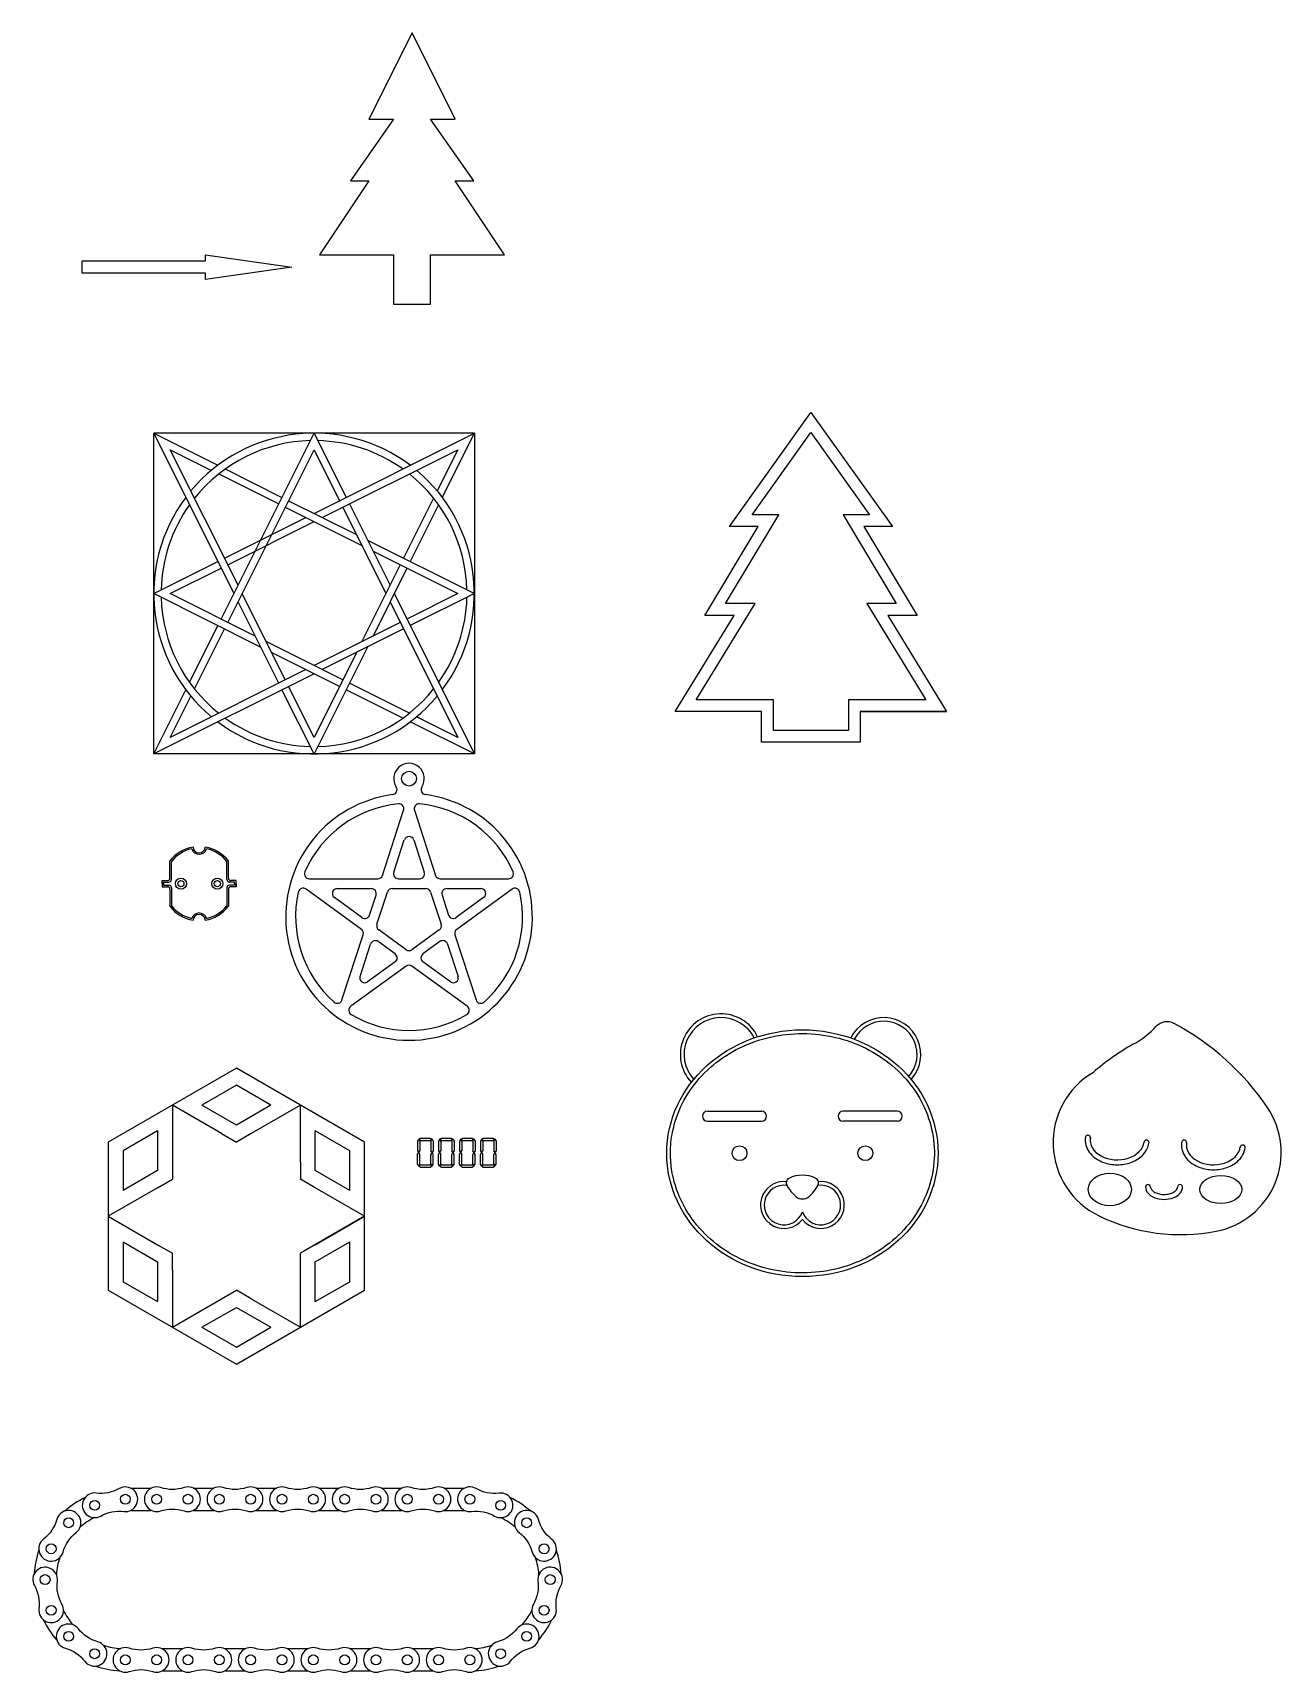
# Model space of a CAD drawing. Header units: millimetres. Extents: x 1431 to 3181, y 2169 to 4771.
# Drawn here: x 1431 to 1937, y 2169 to 2834 of the extents above; entities outside this region: 4.
import ezdxf

# ---------------------------------------------------------------- set-up
doc = ezdxf.new("R2010")
doc.units = ezdxf.units.MM

msp = doc.modelspace()

# ---------------------------------------------------------------- linework, layer by layer
for p, q in [((3180.39, 4769.86), (3180.39, 4765.86)), ((3181.39, 4769.86), (3181.39, 4765.86)), ((1506.66, 2654.92), (1530.98, 2642.76)), ((1509.34, 2656.94), (1532.32, 2645.45)), ((1593.79, 2645.1), (1581.64, 2620.79)), ((1533.66, 2641.42), (1564.75, 2625.88)), ((1535, 2644.1), (1562.51, 2630.35)), ((1556.98, 2641.42), (1574.47, 2606.45)), ((1559.66, 2642.76), (1576.14, 2609.8)), ((1595.81, 2642.43), (1584.32, 2619.45)), ((1509, 2620.79), (1541.97, 2637.27)), ((1510.35, 2618.1), (1545.32, 2635.59)), ((1580.3, 2618.1), (1564.75, 2587.02)), ((1582.98, 2616.76), (1569.22, 2589.25)), ((1533.66, 2571.47), (1516.17, 2606.45)), ((1530.98, 2570.13), (1514.5, 2603.09)), ((1494.83, 2570.46), (1506.32, 2593.45)), ((1496.85, 2567.79), (1509, 2592.1)), ((1580.3, 2594.79), (1545.32, 2577.3)), ((1581.64, 2592.1), (1548.67, 2575.62)), ((1556.98, 2571.47), (1525.89, 2587.02)), ((1555.64, 2568.79), (1528.13, 2582.54)), ((1581.3, 2555.96), (1558.32, 2567.45)), ((1583.98, 2557.97), (1559.66, 2570.13)), ((1726.8, 2558.62), (1691.8, 2558.62)), ((1766.8, 2558.62), (1801.8, 2558.62)), ((1573.05, 2492.25), (1581.61, 2518.6)), ((1586.04, 2518.6), (1594.6, 2492.25)), ((1577.66, 2493.48), (1581.92, 2506.62)), ((1585.73, 2506.62), (1589.99, 2493.48)), ((1486.88, 2497.09), (1486.88, 2498.1)), ((1486.88, 2491.15), (1486.88, 2497.09)), ((1487.48, 2490.55), (1487.48, 2497.89)), ((1509.98, 2490.55), (1509.98, 2497.89)), ((1510.58, 2497.09), (1510.58, 2498.1)), ((1510.58, 2491.15), (1510.58, 2497.09)), ((1483.73, 2488.9), (1483.73, 2490.15)), ((1483.73, 2490.15), (1485.88, 2490.15)), ((1483.73, 2488.9), (1483.73, 2487.65)), ((1483.73, 2487.65), (1485.88, 2487.65)), ((1484.33, 2488.9), (1484.33, 2489.55)), ((1484.33, 2489.55), (1486.48, 2489.55)), ((1484.33, 2488.9), (1484.33, 2488.25)), ((1484.33, 2488.25), (1486.48, 2488.25)), ((1486.88, 2486.65), (1486.88, 2480.72)), ((1487.48, 2487.25), (1487.48, 2479.91)), ((1487.48, 2487.25), (1487.48, 2487.03)), ((1509.98, 2487.25), (1509.98, 2479.91)), ((1509.98, 2487.25), (1509.98, 2487.03)), ((1510.58, 2486.65), (1510.58, 2480.72)), ((1513.13, 2489.55), (1510.98, 2489.55)), ((1513.13, 2488.25), (1510.98, 2488.25)), ((1513.73, 2490.15), (1511.58, 2490.15)), ((1513.73, 2487.65), (1511.58, 2487.65)), ((1513.13, 2488.9), (1513.13, 2489.55)), ((1513.13, 2488.9), (1513.13, 2488.25)), ((1513.73, 2488.9), (1513.73, 2490.15)), ((1513.73, 2488.9), (1513.73, 2487.65)), ((1564.49, 2470.37), (1542.07, 2486.66)), ((1543.43, 2490.87), (1571.15, 2490.87)), ((1554.74, 2486.87), (1568.55, 2486.87)), ((1570.81, 2472.42), (1575.06, 2485.48)), ((1576.96, 2486.87), (1590.69, 2486.87)), ((1579.56, 2490.87), (1588.09, 2490.87)), ((1592.59, 2485.48), (1596.84, 2472.42)), ((1596.5, 2490.87), (1624.22, 2490.87)), ((1599.1, 2486.87), (1612.91, 2486.87)), ((1625.58, 2486.66), (1603.16, 2470.37)), ((1486.88, 2480.72), (1486.88, 2479.71)), ((1510.58, 2480.72), (1510.58, 2479.71)), ((1564.73, 2475.13), (1553.56, 2483.25)), ((1567.81, 2476.13), (1570.45, 2484.25)), ((1597.2, 2484.25), (1599.84, 2476.13)), ((1614.09, 2483.25), (1602.92, 2475.13)), ((1556.65, 2441.77), (1565.21, 2468.13)), ((1578.2, 2460.41), (1571.29, 2465.42)), ((1582.65, 2462.11), (1571.54, 2470.19)), ((1596.11, 2470.19), (1585, 2462.11)), ((1596.36, 2465.42), (1589.45, 2460.41)), ((1602.44, 2468.13), (1611, 2441.77)), ((1563.95, 2451.29), (1568.21, 2464.42)), ((1599.44, 2464.42), (1603.7, 2451.29)), ((1582.65, 2455.46), (1560.23, 2439.17)), ((1578.2, 2457.17), (1567.02, 2449.05)), ((1607.42, 2439.17), (1585, 2455.46)), ((1600.63, 2449.05), (1589.45, 2457.17)), ((1513.85, 2414.1), (1461.89, 2384.1)), ((1565.81, 2384.1), (1513.85, 2414.1)), ((1513.85, 2407.17), (1499.87, 2399.1)), ((1527.83, 2399.1), (1513.85, 2407.17)), ((1487.87, 2399.1), (1487.87, 2376.03)), ((1507.85, 2387.57), (1487.87, 2399.1)), ((1513.85, 2391.03), (1499.87, 2399.1)), ((1527.83, 2399.1), (1513.85, 2391.03)), ((1539.83, 2399.1), (1519.85, 2387.57)), ((1539.83, 2376.03), (1539.83, 2399.1)), ((1704.83, 2396.64), (1726.83, 2396.64)), ((1704.83, 2392.64), (1726.83, 2392.64)), ((1781.83, 2396.64), (1759.83, 2396.64)), ((1781.83, 2392.64), (1759.83, 2392.64)), ((1481.87, 2388.71), (1467.89, 2380.64)), ((1481.87, 2388.71), (1481.87, 2372.57)), ((1507.85, 2387.57), (1513.85, 2384.1)), ((1519.85, 2387.57), (1513.85, 2384.1)), ((1559.81, 2380.64), (1545.83, 2388.71)), ((1545.83, 2372.57), (1545.83, 2388.71)), ((1588.45, 2385.78), (1592.45, 2385.78)), ((1596.95, 2385.78), (1600.95, 2385.78)), ((1605.45, 2385.78), (1609.45, 2385.78)), ((1613.95, 2385.78), (1617.95, 2385.78)), ((1461.89, 2384.1), (1461.89, 2324.1)), ((1467.89, 2380.64), (1467.89, 2364.49)), ((1559.81, 2364.49), (1559.81, 2380.64)), ((1565.81, 2324.1), (1565.81, 2384.1)), ((1587.25, 2384.58), (1587.25, 2380.58)), ((1587.25, 2375.18), (1587.25, 2379.18)), ((1588.25, 2384.58), (1588.25, 2380.58)), ((1588.25, 2375.18), (1588.25, 2379.18)), ((1588.45, 2384.78), (1592.45, 2384.78)), ((1592.65, 2384.58), (1592.65, 2380.58)), ((1592.65, 2375.18), (1592.65, 2379.18)), ((1593.65, 2384.58), (1593.65, 2380.58)), ((1593.65, 2375.18), (1593.65, 2379.18)), ((1595.75, 2384.58), (1595.75, 2380.58)), ((1595.75, 2375.18), (1595.75, 2379.18)), ((1596.75, 2384.58), (1596.75, 2380.58)), ((1596.75, 2375.18), (1596.75, 2379.18)), ((1596.95, 2384.78), (1600.95, 2384.78)), ((1601.15, 2384.58), (1601.15, 2380.58)), ((1601.15, 2375.18), (1601.15, 2379.18)), ((1602.15, 2384.58), (1602.15, 2380.58)), ((1602.15, 2375.18), (1602.15, 2379.18)), ((1604.25, 2384.58), (1604.25, 2380.58)), ((1604.25, 2375.18), (1604.25, 2379.18)), ((1605.25, 2384.58), (1605.25, 2380.58)), ((1605.25, 2375.18), (1605.25, 2379.18)), ((1605.45, 2384.78), (1609.45, 2384.78)), ((1609.65, 2384.58), (1609.65, 2380.58)), ((1609.65, 2375.18), (1609.65, 2379.18)), ((1610.65, 2384.58), (1610.65, 2380.58)), ((1610.65, 2375.18), (1610.65, 2379.18)), ((1612.75, 2384.58), (1612.75, 2380.58)), ((1612.75, 2375.18), (1612.75, 2379.18)), ((1613.75, 2384.58), (1613.75, 2380.58)), ((1613.75, 2375.18), (1613.75, 2379.18)), ((1613.95, 2384.78), (1617.95, 2384.78)), ((1618.15, 2384.58), (1618.15, 2380.58)), ((1618.15, 2375.18), (1618.15, 2379.18)), ((1619.15, 2384.58), (1619.15, 2380.58)), ((1619.15, 2375.18), (1619.15, 2379.18)), ((1481.87, 2372.57), (1467.89, 2364.49)), ((1487.87, 2376.03), (1487.87, 2369.1)), ((1539.83, 2376.03), (1539.83, 2369.1)), ((1559.81, 2364.49), (1545.83, 2372.57)), ((1588.45, 2374.98), (1592.45, 2374.98)), ((1588.45, 2373.98), (1592.45, 2373.98)), ((1596.95, 2374.98), (1600.95, 2374.98)), ((1596.95, 2373.98), (1600.95, 2373.98)), ((1605.45, 2374.98), (1609.45, 2374.98)), ((1605.45, 2373.98), (1609.45, 2373.98)), ((1613.95, 2374.98), (1617.95, 2374.98)), ((1613.95, 2373.98), (1617.95, 2373.98)), ((1481.87, 2365.64), (1461.89, 2354.1)), ((1481.87, 2365.64), (1487.87, 2369.1)), ((1545.83, 2365.64), (1539.83, 2369.1)), ((1565.81, 2354.1), (1545.83, 2365.64)), ((1461.89, 2354.1), (1481.87, 2342.57)), ((1565.81, 2354.1), (1539.83, 2339.1)), ((1545.83, 2342.57), (1565.81, 2354.1)), ((1467.89, 2343.71), (1467.89, 2327.57)), ((1467.89, 2343.71), (1481.87, 2335.64)), ((1481.87, 2342.57), (1487.87, 2339.1)), ((1487.87, 2332.17), (1487.87, 2339.1)), ((1539.83, 2309.1), (1539.83, 2339.1)), ((1545.83, 2335.64), (1559.81, 2343.71)), ((1559.81, 2327.57), (1559.81, 2343.71)), ((1481.87, 2335.64), (1481.87, 2319.49)), ((1487.87, 2332.17), (1487.87, 2309.1)), ((1539.83, 2309.1), (1539.83, 2332.17)), ((1545.83, 2319.49), (1545.83, 2335.64)), ((1467.89, 2327.57), (1481.87, 2319.49)), ((1545.83, 2319.49), (1559.81, 2327.57)), ((1461.89, 2324.1), (1513.85, 2294.1)), ((1487.87, 2309.1), (1507.85, 2320.64)), ((1507.85, 2320.64), (1513.85, 2324.1)), ((1513.85, 2294.1), (1565.81, 2324.1)), ((1519.85, 2320.64), (1513.85, 2324.1)), ((1519.85, 2320.64), (1539.83, 2309.1)), ((1499.87, 2309.1), (1513.85, 2317.17)), ((1513.85, 2317.17), (1527.83, 2309.1)), ((1499.87, 2309.1), (1513.85, 2301.03)), ((1513.85, 2301.03), (1527.83, 2309.1)), ((1470.98, 2243.9), (1479.33, 2243.9)), ((1496.39, 2243.9), (1504.73, 2243.9)), ((1496.42, 2243.89), (1504.7, 2243.89)), ((1521.84, 2243.88), (1530.08, 2243.88)), ((1547.26, 2243.87), (1555.46, 2243.86)), ((1572.68, 2243.86), (1580.84, 2243.85)), ((1598.11, 2243.85), (1606.22, 2243.84)), ((1468.81, 2234.9), (1468.81, 2234.9)), ((1471, 2234.9), (1479.34, 2234.9)), ((1496.37, 2234.89), (1504.77, 2234.89)), ((1496.39, 2234.9), (1504.73, 2234.9)), ((1521.75, 2234.88), (1530.19, 2234.88)), ((1547.12, 2234.87), (1555.61, 2234.86)), ((1572.5, 2234.86), (1581.04, 2234.85)), ((1597.87, 2234.85), (1606.46, 2234.84)), ((1466.82, 2178.86), (1466.96, 2178.86)), ((1483.56, 2178.86), (1492.17, 2178.86)), ((1508.96, 2178.86), (1517.57, 2178.86)), ((1534.36, 2178.86), (1542.97, 2178.86)), ((1559.76, 2178.86), (1568.37, 2178.86)), ((1585.16, 2178.86), (1593.77, 2178.86)), ((1483.82, 2169.86), (1491.91, 2169.86)), ((1509.22, 2169.86), (1517.31, 2169.86)), ((1534.62, 2169.86), (1542.71, 2169.86)), ((1560.02, 2169.86), (1568.11, 2169.86)), ((1585.42, 2169.86), (1593.51, 2169.86))]:
    msp.add_line(p, q)
for points in [[(3180.39, 4769.86), (3180.89, 4770.56), (3181.39, 4769.86)], [(3181.39, 4765.86), (3180.89, 4765.16), (3180.39, 4765.86)], [(1545.32, 2573.95), (1480.32, 2541.45), (1480.32, 2671.45), (1512.82, 2606.45)], [(1597.32, 2645.45), (1610.32, 2671.45), (1480.32, 2671.45), (1506.32, 2658.45)], [(1507.66, 2596.13), (1545.32, 2671.45), (1558.32, 2645.45)], [(1545.32, 2638.95), (1610.32, 2671.45), (1610.32, 2541.45), (1584.32, 2554.45)], [(1514.5, 2609.8), (1487.03, 2664.74), (1503.72, 2656.39)], [(1510.35, 2594.79), (1545.32, 2664.74), (1555.64, 2644.1)], [(1548.67, 2637.27), (1603.61, 2664.74), (1595.27, 2648.04)], [(1566.99, 2628.11), (1610.32, 2606.45), (1584.32, 2593.45)], [(1523.65, 2584.78), (1480.32, 2606.45), (1506.32, 2619.45)], [(1569.22, 2623.64), (1603.61, 2606.45), (1582.98, 2596.13)], [(1521.42, 2589.25), (1487.03, 2606.45), (1507.66, 2616.76)], [(1577.82, 2606.45), (1610.32, 2541.45), (1480.32, 2541.45), (1493.32, 2567.45)], [(1576.14, 2603.09), (1603.61, 2548.15), (1586.92, 2556.5)], [(1566.99, 2584.78), (1545.32, 2541.45), (1532.32, 2567.45)], [(1562.51, 2582.54), (1545.32, 2548.15), (1535, 2568.79)], [(1541.97, 2575.62), (1487.03, 2548.15), (1495.37, 2564.85)], [(1588.25, 2384.58), (1587.75, 2385.28), (1587.25, 2384.58)], [(1588.45, 2384.78), (1587.75, 2385.28), (1588.45, 2385.78)], [(1592.45, 2385.78), (1593.15, 2385.28), (1592.45, 2384.78)], [(1592.65, 2384.58), (1593.15, 2385.28), (1593.65, 2384.58)], [(1596.75, 2384.58), (1596.25, 2385.28), (1595.75, 2384.58)], [(1596.95, 2384.78), (1596.25, 2385.28), (1596.95, 2385.78)], [(1600.95, 2385.78), (1601.65, 2385.28), (1600.95, 2384.78)], [(1601.15, 2384.58), (1601.65, 2385.28), (1602.15, 2384.58)], [(1605.25, 2384.58), (1604.75, 2385.28), (1604.25, 2384.58)], [(1605.45, 2384.78), (1604.75, 2385.28), (1605.45, 2385.78)], [(1609.45, 2385.78), (1610.15, 2385.28), (1609.45, 2384.78)], [(1609.65, 2384.58), (1610.15, 2385.28), (1610.65, 2384.58)], [(1613.75, 2384.58), (1613.25, 2385.28), (1612.75, 2384.58)], [(1613.95, 2384.78), (1613.25, 2385.28), (1613.95, 2385.78)], [(1617.95, 2385.78), (1618.65, 2385.28), (1617.95, 2384.78)], [(1618.15, 2384.58), (1618.65, 2385.28), (1619.15, 2384.58)], [(1587.25, 2380.58), (1587.75, 2379.88), (1588.25, 2380.58)], [(1587.25, 2379.18), (1587.75, 2379.88), (1588.25, 2379.18)], [(1593.65, 2380.58), (1593.15, 2379.88), (1592.65, 2380.58)], [(1593.65, 2379.18), (1593.15, 2379.88), (1592.65, 2379.18)], [(1595.75, 2380.58), (1596.25, 2379.88), (1596.75, 2380.58)], [(1595.75, 2379.18), (1596.25, 2379.88), (1596.75, 2379.18)], [(1602.15, 2380.58), (1601.65, 2379.88), (1601.15, 2380.58)], [(1602.15, 2379.18), (1601.65, 2379.88), (1601.15, 2379.18)], [(1604.25, 2380.58), (1604.75, 2379.88), (1605.25, 2380.58)], [(1604.25, 2379.18), (1604.75, 2379.88), (1605.25, 2379.18)], [(1610.65, 2380.58), (1610.15, 2379.88), (1609.65, 2380.58)], [(1610.65, 2379.18), (1610.15, 2379.88), (1609.65, 2379.18)], [(1612.75, 2380.58), (1613.25, 2379.88), (1613.75, 2380.58)], [(1612.75, 2379.18), (1613.25, 2379.88), (1613.75, 2379.18)], [(1619.15, 2380.58), (1618.65, 2379.88), (1618.15, 2380.58)], [(1619.15, 2379.18), (1618.65, 2379.88), (1618.15, 2379.18)], [(1588.25, 2375.18), (1587.75, 2374.48), (1587.25, 2375.18)], [(1588.45, 2374.98), (1587.75, 2374.48), (1588.45, 2373.98)], [(1592.45, 2373.98), (1593.15, 2374.48), (1592.45, 2374.98)], [(1592.65, 2375.18), (1593.15, 2374.48), (1593.65, 2375.18)], [(1596.75, 2375.18), (1596.25, 2374.48), (1595.75, 2375.18)], [(1596.95, 2374.98), (1596.25, 2374.48), (1596.95, 2373.98)], [(1600.95, 2373.98), (1601.65, 2374.48), (1600.95, 2374.98)], [(1601.15, 2375.18), (1601.65, 2374.48), (1602.15, 2375.18)], [(1605.25, 2375.18), (1604.75, 2374.48), (1604.25, 2375.18)], [(1605.45, 2374.98), (1604.75, 2374.48), (1605.45, 2373.98)], [(1609.45, 2373.98), (1610.15, 2374.48), (1609.45, 2374.98)], [(1609.65, 2375.18), (1610.15, 2374.48), (1610.65, 2375.18)], [(1613.75, 2375.18), (1613.25, 2374.48), (1612.75, 2375.18)], [(1613.95, 2374.98), (1613.25, 2374.48), (1613.95, 2373.98)], [(1617.95, 2373.98), (1618.65, 2374.48), (1617.95, 2374.98)], [(1618.15, 2375.18), (1618.65, 2374.48), (1619.15, 2375.18)]]:
    msp.add_lwpolyline(points)
for points in [[(1567.54, 2773.72), (1547.54, 2743.72), (1577.54, 2743.72), (1577.54, 2723.72), (1585.04, 2723.72), (1592.54, 2723.72), (1592.54, 2743.72), (1622.54, 2743.72), (1602.54, 2773.72), (1610.04, 2773.72), (1592.54, 2798.72), (1602.54, 2798.72), (1585.04, 2833.72), (1567.54, 2798.72), (1577.54, 2798.72), (1560.04, 2773.72)], [(1451.34, 2736.29), (1451.34, 2738.79), (1451.34, 2741.29), (1501.34, 2741.29), (1501.34, 2743.79), (1536.34, 2738.79), (1501.34, 2733.79), (1501.34, 2736.29)], [(1746.8, 2679.9), (1779.8, 2633.62), (1768.19, 2633.62), (1789.8, 2597.62), (1777.94, 2597.62), (1801.8, 2558.62), (1766.8, 2558.62), (1766.8, 2546.22), (1746.8, 2546.22), (1726.8, 2546.22), (1726.8, 2558.62), (1691.8, 2558.62), (1715.65, 2597.62), (1703.8, 2597.62), (1725.4, 2633.62), (1713.8, 2633.62)], [(1746.8, 2671.71), (1770.57, 2638.37), (1759.8, 2638.37), (1781.4, 2602.37), (1769.47, 2602.37), (1793.32, 2563.37), (1762.05, 2563.37), (1762.05, 2550.97), (1746.8, 2550.97), (1731.55, 2550.97), (1731.55, 2563.37), (1700.27, 2563.37), (1724.12, 2602.37), (1712.19, 2602.37), (1733.79, 2638.37), (1723.02, 2638.37)]]:
    msp.add_lwpolyline(points, close=True)
for points in [[(1457, 2241.9, 1.389389), (1458.83, 2232.6, -0.162966), (1468.17, 2234.44, 1.389389), (1466.34, 2243.74, -0.162966)], [(1483.1, 2244.14, 1.389389), (1483.1, 2234.66, -0.162966), (1492.63, 2234.66, 1.389389), (1492.63, 2244.14, -0.162966)], [(1508.5, 2244.14, 1.389389), (1508.5, 2234.66, -0.162966), (1518.03, 2234.66, 1.389389), (1518.03, 2244.14, -0.162966)], [(1533.9, 2244.14, 1.389389), (1533.9, 2234.66, -0.162966), (1543.43, 2234.66, 1.389389), (1543.43, 2244.14, -0.162966)], [(1559.3, 2244.14, 1.389389), (1559.3, 2234.66, -0.162966), (1568.83, 2234.66, 1.389389), (1568.83, 2244.14, -0.162966)], [(1584.7, 2244.14, 1.389389), (1584.7, 2234.66, -0.162966), (1594.23, 2234.66, 1.389389), (1594.23, 2244.14, -0.162966)], [(1610.99, 2243.74, 1.389389), (1609.15, 2234.44, -0.162966), (1618.49, 2232.59, 1.389389), (1620.34, 2241.89, -0.162966)], [(1435.67, 2223.28, 1.389389), (1443.55, 2217.99, -0.162966), (1448.86, 2225.91, 1.389389), (1440.98, 2231.19, -0.162966)], [(1636.35, 2231.19, 1.389389), (1628.47, 2225.91, -0.162966), (1633.77, 2218, 1.389389), (1641.65, 2223.27, -0.162966)], [(1433.77, 2195.03, 1.389389), (1443.07, 2196.87, -0.162966), (1441.23, 2206.21, 1.389389), (1431.92, 2204.38, -0.162966)], [(1645.41, 2204.37, 1.389389), (1636.1, 2206.22, -0.162966), (1634.25, 2196.87, 1.389389), (1643.55, 2195.03, -0.162966)], [(1452.39, 2173.71, 1.389389), (1457.67, 2181.59, -0.162966), (1449.76, 2186.89, 1.389389), (1444.48, 2179.02, -0.162966)], [(1632.85, 2179.01, 1.389389), (1627.57, 2186.89, -0.162966), (1619.66, 2181.6, 1.389389), (1624.93, 2173.71, -0.162966)], [(1479.93, 2169.56, 1.389389), (1479.93, 2179.04, -0.162966), (1470.4, 2179.04, 1.389389), (1470.4, 2169.56, -0.162966)], [(1505.33, 2169.56, 1.389389), (1505.33, 2179.04, -0.162966), (1495.8, 2179.04, 1.389389), (1495.8, 2169.56, -0.162966)], [(1530.73, 2169.56, 1.389389), (1530.73, 2179.04, -0.162966), (1521.2, 2179.04, 1.389389), (1521.2, 2169.56, -0.162966)], [(1556.13, 2169.56, 1.389389), (1556.13, 2179.04, -0.162966), (1546.6, 2179.04, 1.389389), (1546.6, 2169.56, -0.162966)], [(1581.53, 2169.56, 1.389389), (1581.53, 2179.04, -0.162966), (1572, 2179.04, 1.389389), (1572, 2169.56, -0.162966)], [(1606.93, 2169.56, 1.389389), (1606.93, 2179.04, -0.162966), (1597.4, 2179.04, 1.389389), (1597.4, 2169.56, -0.162966)]]:
    msp.add_lwpolyline(points, format="xyb", close=True)
for centre, radius in [((1583.83, 2531.45), 3), ((1491.33, 2488.9), 2.25), ((1491.33, 2488.9), 1.25), ((1506.13, 2488.9), 2.25), ((1506.13, 2488.9), 1.25), ((1717.83, 2379.64), 3), ((1768.83, 2379.64), 3), ((1468.81, 2239.4), 2), ((1481.51, 2239.4), 2), ((1494.21, 2239.4), 2), ((1506.91, 2239.4), 2), ((1519.61, 2239.4), 2), ((1532.31, 2239.4), 2), ((1545.01, 2239.4), 2), ((1557.71, 2239.4), 2), ((1570.41, 2239.4), 2), ((1583.11, 2239.4), 2), ((1595.81, 2239.4), 2), ((1608.51, 2239.4), 2), ((1456.35, 2236.94), 2), ((1620.97, 2236.93), 2), ((1445.8, 2229.86), 2), ((1631.53, 2229.87), 2), ((1438.73, 2219.32), 2), ((1638.59, 2219.31), 2), ((1436.27, 2206.85), 2), ((1641.06, 2206.85), 2), ((1438.73, 2194.39), 2), ((1638.6, 2194.39), 2), ((1445.8, 2183.84), 2), ((1631.53, 2183.84), 2), ((1456.35, 2176.77), 2), ((1468.81, 2174.31), 2), ((1468.81, 2174.3), 2), ((1481.51, 2174.3), 2), ((1494.21, 2174.3), 2), ((1506.91, 2174.3), 2), ((1519.61, 2174.3), 2), ((1532.31, 2174.3), 2), ((1545.01, 2174.3), 2), ((1557.71, 2174.3), 2), ((1570.41, 2174.3), 2), ((1583.11, 2174.3), 2), ((1595.81, 2174.3), 2), ((1608.51, 2174.3), 2), ((1620.98, 2176.77), 2)]:
    msp.add_circle(centre, radius)
for centre, radius, start, end in [((1545.32, 2606.45), 65, 53.1301, 140.2095), ((1545.32, 2606.45), 62, 91.39481, 141.42905), ((1545.32, 2606.45), 62, 54.52492, 88.60519), ((1545.32, 2606.45), 62, 1.39481, 51.42905), ((1545.32, 2606.45), 65, 323.1301, 50.2095), ((1545.32, 2606.45), 65, 143.1301, 230.2095), ((1545.32, 2606.45), 62, 144.52492, 178.60519), ((1545.32, 2606.45), 62, 181.39481, 231.42905), ((1545.32, 2606.45), 62, 324.52492, 358.60519), ((1545.32, 2606.45), 65, 233.1301, 320.2095), ((1545.32, 2606.45), 62, 271.39481, 321.42905), ((1545.32, 2606.45), 62, 234.52492, 268.60519), ((1583.83, 2531.45), 6.2, 326.77525, 213.22475), ((1583.83, 2475.41), 50, 97.58021, 82.41979), ((1576.97, 2526.96), 2, 277.58021, 33.22475), ((1590.68, 2526.96), 2, 146.77525, 262.41979), ((1583.83, 2475.41), 46, 95.36644, 156.63356), ((1579.71, 2519.22), 2, 342, 95.36644), ((1587.94, 2519.22), 2, 84.63356, 198), ((1583.83, 2475.41), 46, 23.36644, 84.63356), ((1583.83, 2506), 2, 18, 162), ((1498.73, 2488.9), 15, 99.56038, 142.18551), ((1498.73, 2488.9), 14.4, 101.87804, 141.37517), ((1498.73, 2503.9), 3.1, 197.03829, 270), ((1498.73, 2503.9), 2.5, 184.78019, 355.21981), ((1498.73, 2503.9), 2.5, 184.78019, 355.21981), ((1498.73, 2503.9), 3.1, 270, 342.96171), ((1498.73, 2488.9), 15, 37.81449, 80.43962), ((1498.73, 2488.9), 15, 37.81449, 80.43962), ((1498.73, 2488.9), 14.4, 38.62483, 78.12196), ((1498.73, 2503.9), 3.1, 354.06885, 355.21981), ((1543.43, 2492.87), 2, 156.63356, 270), ((1571.15, 2492.87), 2, 270, 342), ((1579.56, 2492.87), 2, 162, 270), ((1588.09, 2492.87), 2, 270, 18), ((1596.5, 2492.87), 2, 198, 270), ((1624.22, 2492.87), 2, 270, 23.36644), ((1485.88, 2491.15), 1, 270, 0), ((1485.88, 2486.65), 1, 0, 90), ((1486.48, 2490.55), 1, 270, 0), ((1486.48, 2487.25), 1, 0, 90), ((1510.98, 2490.55), 1, 180, 270), ((1510.98, 2487.25), 1, 90, 180), ((1511.58, 2491.15), 1, 180, 270), ((1511.58, 2486.65), 1, 90, 180), ((1498.73, 2488.9), 15, 355.21981, 4.78019), ((1583.83, 2475.41), 46, 167.36644, 228.63356), ((1540.89, 2485.04), 2, 54, 167.36644), ((1554.74, 2484.87), 2, 90, 234), ((1568.55, 2484.87), 2, 342, 90), ((1576.96, 2484.87), 2, 90, 162), ((1590.69, 2484.87), 2, 18, 90), ((1599.1, 2484.87), 2, 90, 198), ((1612.91, 2484.87), 2, 306, 90), ((1583.83, 2475.41), 46, 311.36644, 12.63356), ((1626.76, 2485.04), 2, 12.63356, 126), ((1498.73, 2488.9), 15, 217.81449, 260.43962), ((1498.73, 2488.9), 14.4, 218.62483, 258.12196), ((1498.73, 2488.9), 15, 279.56038, 322.18551), ((1498.73, 2488.9), 15, 279.56038, 322.18551), ((1498.73, 2488.9), 14.4, 281.87804, 321.37517), ((1498.73, 2473.9), 3.1, 90, 162.96171), ((1498.73, 2473.9), 2.5, 4.78019, 175.21981), ((1498.73, 2473.9), 2.5, 4.78019, 175.21981), ((1498.73, 2473.9), 3.1, 17.03829, 90), ((1565.91, 2476.75), 2, 234, 342), ((1572.72, 2471.8), 2, 162, 234), ((1594.94, 2471.8), 2, 306, 18), ((1601.74, 2476.75), 2, 198, 306), ((1563.31, 2468.75), 2, 342, 54), ((1570.12, 2463.8), 2, 54, 162), ((1597.53, 2463.8), 2, 18, 126), ((1604.34, 2468.75), 2, 126, 198), ((1577.02, 2458.79), 2, 306, 54), ((1583.83, 2463.73), 2, 234, 306), ((1590.63, 2458.79), 2, 126, 234), ((1583.83, 2453.84), 2, 54, 126), ((1565.85, 2450.67), 2, 162, 306), ((1601.8, 2450.67), 2, 234, 18), ((1554.75, 2442.39), 2, 228.63356, 342), ((1561.41, 2437.55), 2, 126, 239.36644), ((1606.25, 2437.55), 2, 300.63356, 54), ((1612.9, 2442.39), 2, 198, 311.36644), ((1583.83, 2475.41), 46, 239.36644, 300.63356), ((1710.33, 2419.64), 16.5, 25.86488, 223.18545), ((1710.33, 2419.64), 15, 26.61911, 222.34813), ((1776.33, 2419.64), 15, 317.65187, 153.38089), ((1776.33, 2419.64), 13.5, 318.48272, 152.62508), ((1891.17, 2426.94), 6, 61.94335, 136.60058), ((1844.14, 2338.69), 106, 34.13892, 61.94335), ((1858.48, 2457.86), 39, 299.10669, 316.60058), ((1923.17, 2341.66), 94, 119.10669, 131.1688), ((1877.97, 2383.94), 33, 120.35809, 244.17818), ((1704.83, 2394.64), 2, 90, 270), ((1726.83, 2394.64), 2, 270, 90), ((1759.83, 2394.64), 2, 90, 270), ((1781.83, 2394.64), 2, 270, 90), ((1904.97, 2379.94), 32.5, 280.95992, 34.13892), ((1859.09, 2385.94), 1.01, 343.26258, 180), ((1882.85, 2383.94), 1.01, 343.23553, 180), ((1898.09, 2383.94), 1.01, 343.26258, 180), ((1921.85, 2381.94), 1.01, 343.23553, 180), ((1735.83, 2358.64), 9.5, 84.07185, 322.13635), ((1735.83, 2358.64), 8, 80.84981, 339.63587), ((1738.76, 2367.65), 2, 116.87324, 218.29016), ((1750.33, 2373.58), 15, 207.1103, 230.44748), ((1743.33, 2358.64), 12.1, 63.12676, 116.87324), ((1750.83, 2358.64), 9.5, 217.86365, 95.92815), ((1750.83, 2358.64), 8, 200.36413, 99.15019), ((1736.32, 2373.58), 15, 309.55252, 332.8897), ((1747.89, 2367.65), 2, 321.70984, 63.12676), ((1883.47, 2365.94), 1, 0, 180), ((1896.47, 2365.94), 1, 0, 180.22305), ((1743.33, 2365.09), 4, 230.44748, 309.55252), ((1896.7, 2422.65), 76, 244.17818, 280.95992), ((1468.81, 2206.85), 37.05, 116.14645, 131.421), ((1608.51, 2206.85), 37.05, 48.59643, 63.87856), ((1468.81, 2206.85), 28.05, 116.56057, 130.84387), ((1608.51, 2206.85), 28.05, 49.13354, 63.40461), ((1468.81, 2206.85), 37.05, 161.14645, 176.421), ((1468.81, 2206.85), 28.05, 161.56057, 175.84387), ((1608.51, 2206.85), 28.05, 4.13354, 18.40461), ((1608.51, 2206.85), 37.05, 3.59643, 18.87856), ((1468.81, 2206.85), 28.05, 206.56057, 220.84387), ((1608.51, 2206.85), 28.05, 319.13354, 333.40461), ((1468.81, 2206.85), 37.05, 206.14645, 221.421), ((1608.51, 2206.85), 37.05, 318.59643, 333.87856), ((1468.81, 2206.85), 28.05, 251.56057, 266.20703), ((1608.51, 2206.85), 28.05, 274.13354, 288.40461), ((1468.81, 2206.85), 37.05, 251.14645, 266.39806), ((1608.51, 2206.85), 37.05, 273.59643, 288.87856)]:
    msp.add_arc(centre, radius, start, end)
for centre, major_axis, ratio in [((1743.33, 2379.64), (-55, 0), 0.909091), ((1867.97, 2364.94), (-8.75, 0), 0.754286), ((1912.97, 2364.94), (8.5, 0), 0.670588)]:
    msp.add_ellipse(centre, major_axis=major_axis, ratio=ratio)
for centre, major_axis, ratio, start_param, end_param in [((1870.97, 2384.94), (-10.95, 0), 0.730322, 6.157857, 9.336055), ((1909.97, 2382.94), (-10.95, 0), 0.730322, 6.157857, 9.336055), ((1889.97, 2365.94), (-7.5, 0), 0.666667, 0, 3.141593)]:
    msp.add_ellipse(centre, major_axis=major_axis, ratio=ratio, start_param=start_param, end_param=end_param)
for points, knots in [([(1689.83, 2379.64), (1689.83, 2377.22), (1690.03, 2374.8), (1691.08, 2368.46), (1692.28, 2364.57), (1695.7, 2357.19), (1697.91, 2353.69), (1703.23, 2347.28), (1706.33, 2344.38), (1713.23, 2339.34), (1717.03, 2337.21), (1725.09, 2333.87), (1729.35, 2332.65), (1738.07, 2331.21), (1742.54, 2330.98), (1751.39, 2331.52), (1755.77, 2332.3), (1764.2, 2334.8), (1768.24, 2336.53), (1775.72, 2340.83), (1779.17, 2343.41), (1785.24, 2349.24), (1787.88, 2352.49), (1792.19, 2359.49), (1793.86, 2363.22), (1796.15, 2370.95), (1796.76, 2374.94), (1796.89, 2382.94), (1796.4, 2386.94), (1794.36, 2394.73), (1792.81, 2398.51), (1788.72, 2405.61), (1786.19, 2408.93), (1780.3, 2414.92), (1776.94, 2417.58), (1769.6, 2422.08), (1765.62, 2423.91), (1757.28, 2426.63), (1752.92, 2427.52), (1744.09, 2428.3), (1739.62, 2428.19), (1730.85, 2426.97), (1726.55, 2425.87), (1718.39, 2422.73), (1714.52, 2420.7), (1707.47, 2415.85), (1704.28, 2413.03), (1698.76, 2406.76), (1696.43, 2403.32), (1692.78, 2396.03), (1691.46, 2392.18), (1690.11, 2385.4), (1689.83, 2382.52), (1689.83, 2379.64)], [0, 0, 0, 0, 0.150058, 0.150058, 0.398152, 0.398152, 0.646245, 0.646245, 0.894338, 0.894338, 1.142431, 1.142431, 1.390524, 1.390524, 1.638618, 1.638618, 1.886711, 1.886711, 2.134804, 2.134804, 2.382897, 2.382897, 2.630991, 2.630991, 2.879084, 2.879084, 3.127177, 3.127177, 3.37527, 3.37527, 3.623364, 3.623364, 3.871457, 3.871457, 4.11955, 4.11955, 4.367643, 4.367643, 4.615736, 4.615736, 4.86383, 4.86383, 5.111923, 5.111923, 5.360016, 5.360016, 5.608109, 5.608109, 5.856203, 5.856203, 6.104296, 6.104296, 6.283185, 6.283185, 6.283185, 6.283185]), ([(1858.13, 2386.23), (1858.08, 2385.98), (1858.05, 2385.73), (1858.02, 2385.3), (1858.02, 2385.12), (1858.02, 2384.94), (1858.02, 2384.25), (1858.11, 2383.57), (1858.55, 2381.91), (1859.01, 2380.96), (1860.23, 2379.24), (1860.99, 2378.47), (1862.74, 2377.14), (1863.73, 2376.58), (1866.47, 2375.44), (1868.35, 2375.04), (1872.14, 2374.88), (1874.05, 2375.11), (1877.6, 2376.21), (1879.23, 2377.06), (1881.45, 2378.94), (1882.2, 2379.82), (1883.34, 2381.76), (1883.71, 2382.82), (1883.86, 2383.92), (1883.86, 2383.93), (1883.86, 2383.94)], [0, 0, 0, 0, 0.071421, 0.071421, 0.120877, 0.120877, 0.120877, 0.312669, 0.312669, 0.599764, 0.599764, 0.886859, 0.886859, 1.173955, 1.173955, 1.632738, 1.632738, 2.091521, 2.091521, 2.550304, 2.550304, 2.858439, 2.858439, 3.166575, 3.166575, 3.169122, 3.169122, 3.169122, 3.169122]), ([(1897.13, 2384.23), (1897.08, 2383.98), (1897.05, 2383.73), (1897.02, 2383.3), (1897.02, 2383.12), (1897.02, 2382.94), (1897.02, 2382.25), (1897.11, 2381.57), (1897.55, 2379.91), (1898.01, 2378.96), (1899.23, 2377.24), (1899.99, 2376.47), (1901.74, 2375.14), (1902.73, 2374.58), (1905.47, 2373.44), (1907.35, 2373.04), (1911.14, 2372.88), (1913.05, 2373.11), (1916.6, 2374.21), (1918.23, 2375.06), (1920.45, 2376.94), (1921.2, 2377.82), (1922.34, 2379.76), (1922.71, 2380.82), (1922.86, 2381.92), (1922.86, 2381.93), (1922.86, 2381.94)], [0, 0, 0, 0, 0.071421, 0.071421, 0.120877, 0.120877, 0.120877, 0.312669, 0.312669, 0.599764, 0.599764, 0.886859, 0.886859, 1.173955, 1.173955, 1.632738, 1.632738, 2.091521, 2.091521, 2.550304, 2.550304, 2.858439, 2.858439, 3.166575, 3.166575, 3.169122, 3.169122, 3.169122, 3.169122]), ([(1884.47, 2365.94), (1884.47, 2365.79), (1884.5, 2365.64), (1884.61, 2365.3), (1884.71, 2365.12), (1884.99, 2364.74), (1885.18, 2364.53), (1885.66, 2364.14), (1885.95, 2363.95), (1886.82, 2363.49), (1887.46, 2363.27), (1888.86, 2362.98), (1889.61, 2362.92), (1891.1, 2362.98), (1891.83, 2363.1), (1893.14, 2363.5), (1893.72, 2363.77), (1894.54, 2364.32), (1894.83, 2364.58), (1895.23, 2365.09), (1895.35, 2365.33), (1895.45, 2365.68), (1895.47, 2365.81), (1895.47, 2365.94)], [0, 0, 0, 0, 0.227234, 0.227234, 0.454469, 0.454469, 0.681703, 0.681703, 0.908938, 0.908938, 1.271039, 1.271039, 1.63314, 1.63314, 1.995241, 1.995241, 2.357341, 2.357341, 2.651218, 2.651218, 2.945094, 2.945094, 3.141681, 3.141681, 3.141681, 3.141681])]:
    msp.add_open_spline(points, degree=3, knots=knots)

doc.saveas('drawing.dxf')
